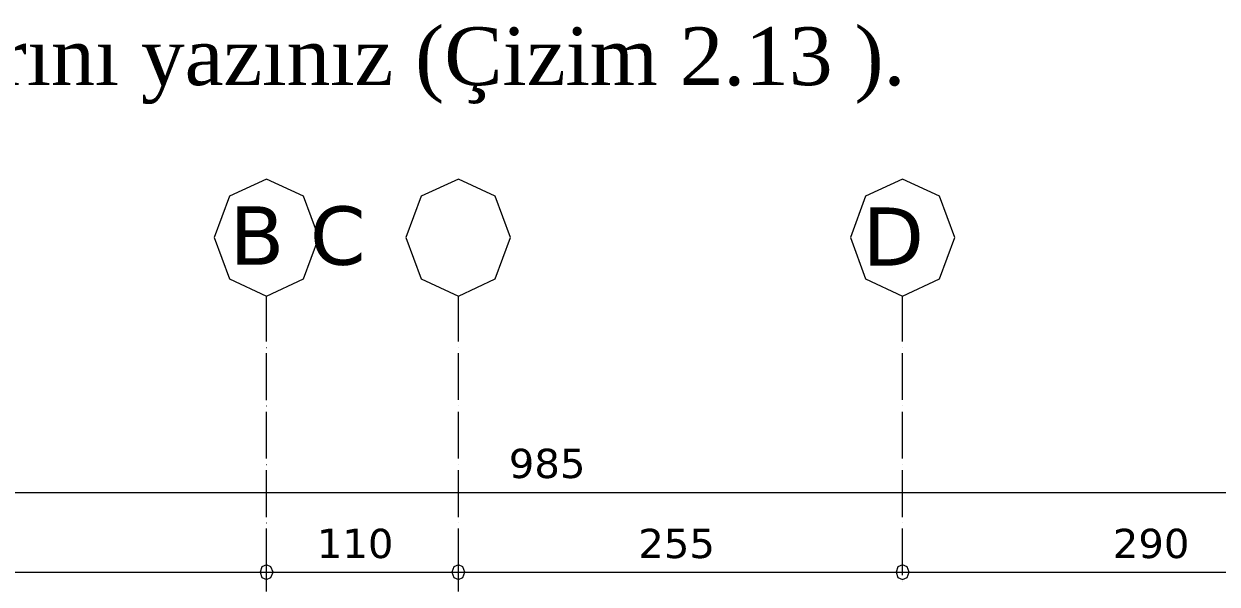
# Model space of a CAD drawing. Header units: millimetres. Extents: x 1.23 to 6.48, y 0.82 to 9.22.
# Drawn here: x 3.178 to 5.32, y 8.219 to 9.225 of the extents above; entities that cross this region are included whole.
import ezdxf

# ---------------------------------------------------------------- set-up
doc = ezdxf.new("R2010")
doc.units = ezdxf.units.MM
doc.layers.add('PDF_Geometry', color=7, linetype='Continuous', true_color=0x66ccff)
doc.layers.add('PDF_Text', color=7, linetype='Continuous')
doc.styles.add('PDF Times New Roman', font='times.ttf')
doc.styles.add('PDF Verdana', font='verdana.ttf')

msp = doc.modelspace()

# ---------------------------------------------------------------- linework, layer by layer
at = {"layer": 'PDF_Geometry', "color": 7, "lineweight": 5}
for p, q in [((3.6133, 8.946), (3.5471, 8.9151)), ((3.6802, 8.9151), (3.6133, 8.946)), ((3.9579, 8.946), (3.891, 8.9151)), ((4.0239, 8.9151), (3.9579, 8.946)), ((4.7548, 8.946), (4.6887, 8.9151)), ((4.8213, 8.9151), (4.7548, 8.946)), ((3.5471, 8.9151), (3.5198, 8.8409)), ((3.7075, 8.8409), (3.6802, 8.9151)), ((3.891, 8.9151), (3.8635, 8.8409)), ((4.0514, 8.8409), (4.0239, 8.9151)), ((4.6887, 8.9151), (4.6614, 8.8409)), ((4.8488, 8.8409), (4.8213, 8.9151)), ((3.5198, 8.8409), (3.5471, 8.7669)), ((3.6802, 8.7669), (3.7075, 8.8409)), ((3.8635, 8.8409), (3.891, 8.7669)), ((4.0239, 8.7669), (4.0514, 8.8409)), ((4.6614, 8.8409), (4.6887, 8.7669)), ((4.8213, 8.7669), (4.8488, 8.8409)), ((3.5471, 8.7669), (3.6133, 8.7359)), ((3.6133, 8.7359), (3.6802, 8.7669)), ((3.891, 8.7669), (3.9579, 8.7359)), ((3.9579, 8.7359), (4.0239, 8.7669)), ((4.6887, 8.7669), (4.7548, 8.7359)), ((4.7548, 8.7359), (4.8213, 8.7669)), ((3.6133, 8.6542), (3.6133, 8.7359)), ((3.9579, 8.6542), (3.9579, 8.7359)), ((4.7548, 8.6542), (4.7548, 8.7359)), ((3.6133, 8.6437), (3.6141, 8.6437)), ((3.6133, 8.5492), (3.6133, 8.6333)), ((3.9579, 8.6437), (3.9582, 8.6437)), ((3.9579, 8.5495), (3.9579, 8.6333)), ((4.7548, 8.6437), (4.7553, 8.6437)), ((4.7548, 8.5495), (4.7548, 8.6333)), ((3.6133, 8.5385), (3.6141, 8.5385)), ((3.6133, 8.4441), (3.6133, 8.5279)), ((3.9579, 8.5385), (3.9582, 8.5385)), ((3.9579, 8.4441), (3.9579, 8.5279)), ((4.7548, 8.5385), (4.7553, 8.5385)), ((4.7548, 8.4441), (4.7548, 8.5279)), ((3.6133, 8.4334), (3.6141, 8.4334)), ((3.6133, 8.3391), (3.6133, 8.4232)), ((3.9579, 8.4334), (3.9582, 8.4334)), ((3.9579, 8.3391), (3.9579, 8.4232)), ((4.7548, 8.4334), (4.7553, 8.4334)), ((4.7548, 8.3391), (4.7548, 8.4232)), ((2.5347, 8.3832), (5.7087, 8.3832)), ((3.6133, 8.3287), (3.6141, 8.3287)), ((3.6133, 8.2344), (3.6133, 8.3182)), ((3.9579, 8.3287), (3.9582, 8.3287)), ((3.9579, 8.2344), (3.9579, 8.3182)), ((4.7548, 8.3287), (4.7553, 8.3287)), ((4.7548, 8.2344), (4.7548, 8.3182)), ((3.6133, 8.2051), (3.6133, 8.2747)), ((3.9579, 8.2051), (3.9579, 8.2747)), ((3.6054, 8.2494), (3.6021, 8.24)), ((3.6054, 8.2494), (3.6021, 8.24)), ((3.6133, 8.2534), (3.6054, 8.2494)), ((3.6133, 8.2534), (3.6054, 8.2494)), ((3.6216, 8.2494), (3.6133, 8.2534)), ((3.6216, 8.2494), (3.6133, 8.2534)), ((3.6252, 8.24), (3.6216, 8.2494)), ((3.6252, 8.24), (3.6216, 8.2494)), ((3.9496, 8.2494), (3.946, 8.24)), ((3.9496, 8.2494), (3.946, 8.24)), ((3.9579, 8.2534), (3.9496, 8.2494)), ((3.9579, 8.2534), (3.9496, 8.2494)), ((3.9661, 8.2494), (3.9579, 8.2534)), ((3.9661, 8.2494), (3.9579, 8.2534)), ((3.9694, 8.24), (3.9661, 8.2494)), ((3.9694, 8.24), (3.9661, 8.2494)), ((4.7465, 8.2494), (4.7434, 8.24)), ((4.7465, 8.2494), (4.7434, 8.24)), ((4.7548, 8.2534), (4.7465, 8.2494)), ((4.7548, 8.2534), (4.7465, 8.2494)), ((4.7632, 8.2494), (4.7548, 8.2534)), ((4.7632, 8.2494), (4.7548, 8.2534)), ((4.7668, 8.24), (4.7632, 8.2494)), ((4.7668, 8.24), (4.7632, 8.2494)), ((2.5347, 8.24), (3.6604, 8.24)), ((3.5669, 8.24), (4.0041, 8.24)), ((3.6021, 8.24), (3.6054, 8.2307)), ((3.6021, 8.24), (3.6054, 8.2307)), ((3.6054, 8.2307), (3.6133, 8.2267)), ((3.6054, 8.2307), (3.6133, 8.2267)), ((3.6133, 8.2267), (3.6216, 8.2307)), ((3.6133, 8.2267), (3.6216, 8.2307)), ((3.6216, 8.2307), (3.6252, 8.24)), ((3.6216, 8.2307), (3.6252, 8.24)), ((3.9108, 8.24), (4.802, 8.24)), ((3.946, 8.24), (3.9496, 8.2307)), ((3.946, 8.24), (3.9496, 8.2307)), ((3.9496, 8.2307), (3.9579, 8.2267)), ((3.9496, 8.2307), (3.9579, 8.2267)), ((3.9579, 8.2267), (3.9661, 8.2307)), ((3.9579, 8.2267), (3.9661, 8.2307)), ((3.9661, 8.2307), (3.9694, 8.24)), ((3.9661, 8.2307), (3.9694, 8.24)), ((4.7077, 8.24), (5.7087, 8.24)), ((4.7434, 8.24), (4.7465, 8.2307)), ((4.7434, 8.24), (4.7465, 8.2307)), ((4.7465, 8.2307), (4.7548, 8.2267)), ((4.7465, 8.2307), (4.7548, 8.2267)), ((4.7548, 8.2267), (4.7632, 8.2307)), ((4.7548, 8.2267), (4.7632, 8.2307)), ((4.7632, 8.2307), (4.7668, 8.24)), ((4.7632, 8.2307), (4.7668, 8.24)), ((3.6133, 8.2236), (3.6141, 8.2236)), ((3.9579, 8.2236), (3.9582, 8.2236)), ((4.7548, 8.2236), (4.7553, 8.2236))]:
    msp.add_line(p, q, dxfattribs=at)

# ---------------------------------------------------------------- texts
at = {"layer": 'PDF_Text'}
for s, height, style, p in [('Kapı ölçülerini ve numaralarını yazınız (Çizim 2.13 ).', 0.103844, 'PDF Times New Roman', (1.3761, 9.1148)), ('B C', 0.10478, 'PDF Verdana', (3.5471, 8.7922)), ('D', 0.1048, 'PDF Verdana', (4.6831, 8.7903)), ('985', 0.05255, 'PDF Verdana', (4.0484, 8.4091)), ('110', 0.05255, 'PDF Verdana', (3.7038, 8.2654)), ('255', 0.05255, 'PDF Verdana', (4.2808, 8.2654)), ('290', 0.05255, 'PDF Verdana', (5.1324, 8.2654))]:
    msp.add_text(s, height=height, dxfattribs=dict(at, style=style)).set_placement(p)

doc.saveas('drawing.dxf')
